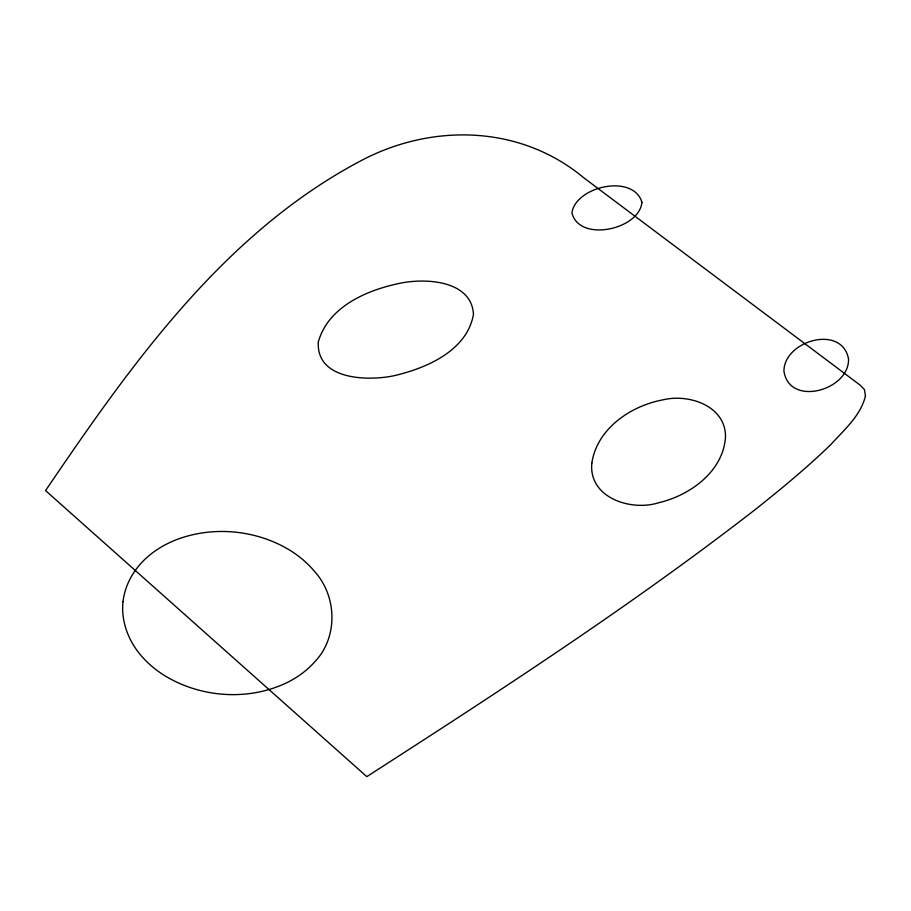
<?xml version="1.0" encoding="UTF-8"?>
<svg xmlns="http://www.w3.org/2000/svg" width="911" height="911" viewBox="0 0 911 911"><rect width="100%" height="100%" fill="white"/><g stroke="black" fill="none" stroke-linecap="round" stroke-linejoin="round"><path stroke-width="1.37" d="M848.517 358.866C849.712 390.318 789.097 407.399 783.927 371.016C784.155 340.612 841.878 324.02 848.517 358.866M591.865 462.947C588.267 497.691 630.902 511.549 658.505 502.792C689.946 495.47 723.425 471.477 725.509 436.756C725.714 405.816 688.841 393.609 663.242 399.792C630.97 405.702 597.058 428.5 591.865 462.947M641.925 202.299C639.328 229.754 579.077 242.725 571.926 212.798C575.843 186.151 633.373 173.477 641.925 202.299M122.996 601.727C121.129 619.355 127.062 637.119 137.584 651.194A85.577 62.813 21.1 0 0 164.424 675.495C200.91 697.917 248.988 701.208 287.648 682.305A139.577 100.199 20.6 0 0 314.614 661.978C338.209 637.495 337.138 596.58 314.773 571.698A82.947 59.363 22.6 0 0 289.789 550.187C255.968 529.667 212.548 525.636 175.652 539.995A140.408 102.909 23.3 0 0 146.83 557.543C134.076 568.919 124.944 584.6 122.996 601.727M318.315 342.058C316.163 380.263 368.34 381.299 394.52 375.617C426.735 368.033 467.206 350.621 473.481 314.215C471.408 281.146 428.022 278.231 402.901 282.706C369.069 289.106 328.302 305.766 318.315 342.058M865.45 395.909C860.667 415.815 844.098 429.878 830.9 444.466C806.93 467.776 781.069 489.002 754.923 509.807C630.719 606.009 498.795 691.654 366.803 776.639L45.55 490.585C131.696 363.774 225.598 230.358 365.357 158.446C436.027 123.008 521.878 126.117 583.803 177.816L860.212 385.194L864.437 389.566L865.45 395.909"/></g></svg>
